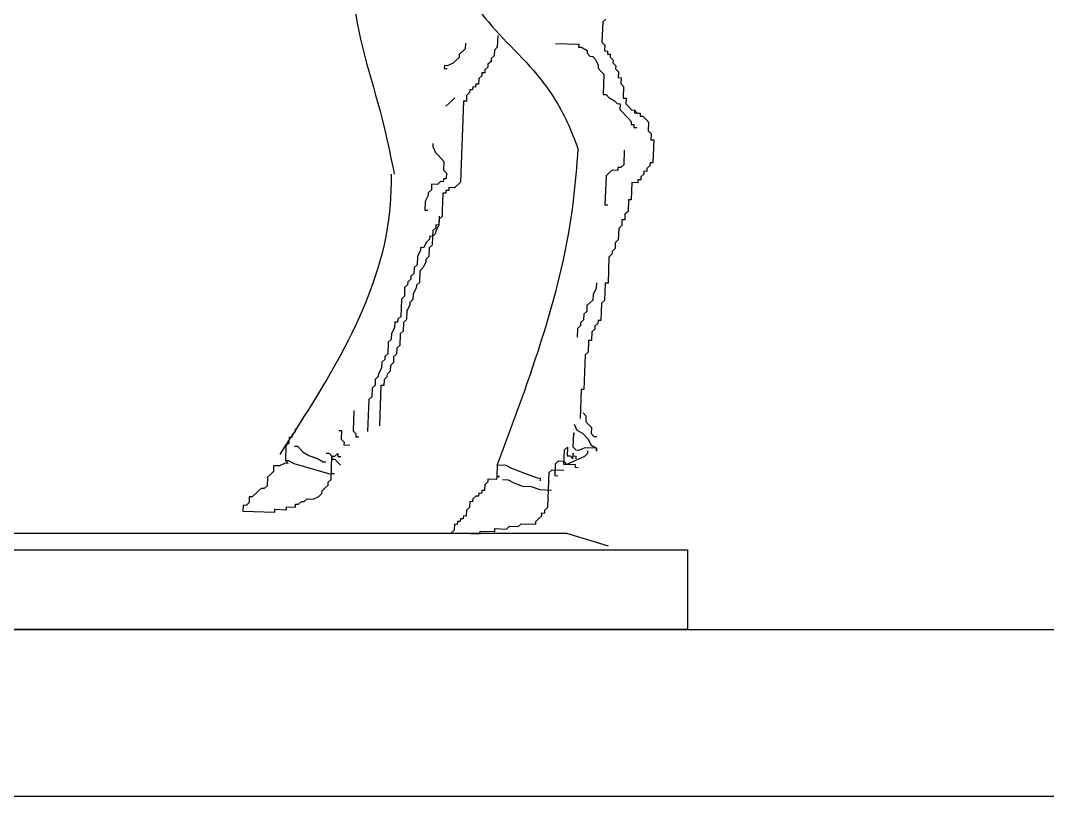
# Model space of a CAD drawing. Header units: millimetres. Extents: x 71641 to 191108, y -23091 to 29972.
# Drawn here: x 158778.3 to 158962.6, y -13301.3 to -13162 of the extents above; entities that cross this region are included whole.
import ezdxf

# ---------------------------------------------------------------- set-up
doc = ezdxf.new("R2010")
doc.units = ezdxf.units.MM

msp = doc.modelspace()

# ---------------------------------------------------------------- linework, layer by layer
at = {"color": 8}
for p, q in [((158882.76, -13162.21), (158882.63, -13165.85)), ((158883.3, -13161.71), (158882.76, -13162.21)), ((158858.14, -13166.03), (158858.1, -13167.07)), ((158863.92, -13164.67), (158863.84, -13166.75)), ((158874.29, -13166.08), (158878.45, -13166.23)), ((158882.63, -13165.85), (158883.14, -13166.39)), ((158858.1, -13167.07), (158857.02, -13168.08)), ((158863.31, -13167.26), (158863.27, -13168.3)), ((158863.84, -13166.75), (158863.31, -13167.26)), ((158878.45, -13166.23), (158878.43, -13166.75)), ((158878.43, -13166.75), (158878.96, -13166.77)), ((158878.96, -13166.77), (158879.98, -13167.32)), ((158879.98, -13167.32), (158879.96, -13167.84)), ((158879.96, -13167.84), (158880.46, -13168.38)), ((158883.14, -13166.39), (158883.1, -13167.43)), ((158883.1, -13167.43), (158883.62, -13167.45)), ((158883.62, -13167.45), (158883.6, -13167.97)), ((158883.6, -13167.97), (158884.12, -13167.99)), ((158855.93, -13169.6), (158854.87, -13170.08)), ((158856.47, -13169.1), (158855.93, -13169.6)), ((158857.01, -13168.6), (158856.47, -13169.1)), ((158857.02, -13168.08), (158857.01, -13168.6)), ((158862.17, -13169.82), (158862.15, -13170.34)), ((158862.71, -13169.32), (158862.17, -13169.82)), ((158862.73, -13168.8), (158862.71, -13169.32)), ((158863.27, -13168.3), (158862.73, -13168.8)), ((158880.46, -13168.38), (158880.98, -13168.4)), ((158880.98, -13168.4), (158881.48, -13168.94)), ((158881.48, -13168.94), (158881.97, -13170)), ((158884.12, -13167.99), (158884.1, -13168.51)), ((158884.1, -13168.51), (158884.61, -13169.05)), ((158884.61, -13169.05), (158884.59, -13169.57)), ((158884.59, -13169.57), (158885.09, -13170.11)), ((158854.35, -13170.06), (158854.33, -13170.59)), ((158854.33, -13170.59), (158854.85, -13170.6)), ((158854.87, -13170.08), (158854.35, -13170.06)), ((158861.08, -13171.34), (158861.06, -13171.86)), ((158861.6, -13171.36), (158861.08, -13171.34)), ((158861.62, -13170.84), (158861.6, -13171.36)), ((158862.15, -13170.34), (158861.62, -13170.84)), ((158881.97, -13170), (158881.95, -13170.52)), ((158881.95, -13170.52), (158882.45, -13171.05)), ((158882.45, -13171.05), (158882.95, -13171.59)), ((158882.95, -13171.59), (158882.83, -13175.23)), ((158885.09, -13170.11), (158885.07, -13170.63)), ((158885.07, -13170.63), (158885.57, -13171.16)), ((158885.57, -13171.16), (158885.54, -13172.2)), ((158859.96, -13173.39), (158859.95, -13173.91)), ((158860.48, -13173.41), (158859.96, -13173.39)), ((158860.52, -13172.37), (158860.48, -13173.41)), ((158861.06, -13171.86), (158860.52, -13172.37)), ((158885.54, -13172.2), (158886.06, -13172.22)), ((158886.06, -13172.22), (158886.02, -13173.26)), ((158886.02, -13173.26), (158886.52, -13173.8)), ((158858.87, -13174.91), (158858.33, -13175.41)), ((158858.89, -13174.39), (158858.87, -13174.91)), ((158859.41, -13174.41), (158858.89, -13174.39)), ((158859.42, -13173.89), (158859.41, -13174.41)), ((158859.95, -13173.91), (158859.42, -13173.89)), ((158882.83, -13175.23), (158883.35, -13175.25)), ((158883.35, -13175.25), (158883.85, -13175.79)), ((158886.52, -13173.8), (158886.45, -13175.88)), ((158855.15, -13176.86), (158854.61, -13177.36)), ((158855.69, -13176.36), (158855.15, -13176.86)), ((158856.23, -13175.86), (158855.69, -13176.36)), ((158857.77, -13176.43), (158857.26, -13191)), ((158858.29, -13176.45), (158857.77, -13176.43)), ((158858.33, -13175.41), (158858.29, -13176.45)), ((158883.85, -13175.79), (158884.87, -13176.35)), ((158884.87, -13176.35), (158885.37, -13176.88)), ((158885.37, -13176.88), (158885.89, -13176.9)), ((158885.89, -13176.9), (158885.86, -13177.94)), ((158886.45, -13175.88), (158886.97, -13175.9)), ((158886.97, -13175.9), (158886.93, -13176.94)), ((158886.93, -13176.94), (158887.44, -13177.48)), ((158885.86, -13177.94), (158886.36, -13178.48)), ((158886.36, -13178.48), (158886.86, -13179.02)), ((158886.86, -13179.02), (158887.36, -13179.56)), ((158887.44, -13177.48), (158887.94, -13178.02)), ((158887.94, -13178.02), (158888.46, -13178.03)), ((158888.46, -13178.03), (158888.44, -13178.55)), ((158888.44, -13178.55), (158889.48, -13178.59)), ((158888.46, -13178.03), (158888.96, -13178.57)), ((158888.96, -13178.57), (158889.48, -13178.59)), ((158889.48, -13178.59), (158889.46, -13179.11)), ((158887.36, -13179.56), (158887.87, -13180.1)), ((158887.87, -13180.1), (158887.85, -13180.62)), ((158887.85, -13180.62), (158888.37, -13180.64)), ((158888.37, -13180.64), (158888.35, -13181.16)), ((158889.46, -13179.11), (158889.98, -13179.13)), ((158889.98, -13179.13), (158890.49, -13179.67)), ((158890.49, -13179.67), (158890.99, -13180.21)), ((158890.99, -13180.21), (158890.93, -13181.77)), ((158888.35, -13181.16), (158888.87, -13181.17)), ((158890.93, -13181.77), (158891.44, -13182.31)), ((158891.44, -13182.31), (158891.4, -13183.35)), ((158852.29, -13184.05), (158852.27, -13184.57)), ((158852.27, -13184.57), (158852.76, -13185.63)), ((158891.4, -13183.35), (158891.92, -13183.36)), ((158891.92, -13183.36), (158891.77, -13187.52)), ((158852.76, -13185.63), (158853.26, -13186.17)), ((158853.26, -13186.17), (158853.76, -13186.71)), ((158886.64, -13185.26), (158886.55, -13187.86)), ((158853.76, -13186.71), (158854.26, -13187.25)), ((158854.26, -13187.25), (158854.21, -13188.81)), ((158886.55, -13187.86), (158886.01, -13188.36)), ((158891.23, -13188.03), (158890.7, -13188.53)), ((158891.25, -13187.51), (158891.23, -13188.03)), ((158891.77, -13187.52), (158891.25, -13187.51)), ((158854.21, -13188.81), (158854.71, -13189.34)), ((158854.71, -13189.34), (158854.68, -13190.38)), ((158883.35, -13189.83), (158883.17, -13195.03)), ((158883.89, -13189.33), (158883.35, -13189.83)), ((158884.43, -13188.83), (158883.89, -13189.33)), ((158885.47, -13188.86), (158884.43, -13188.83)), ((158885.49, -13188.34), (158885.47, -13188.86)), ((158886.01, -13188.36), (158885.49, -13188.34)), ((158889.6, -13190.05), (158889.58, -13190.57)), ((158890.14, -13189.55), (158889.6, -13190.05)), ((158890.16, -13189.03), (158890.14, -13189.55)), ((158890.68, -13189.05), (158890.16, -13189.03)), ((158890.7, -13188.53), (158890.68, -13189.05)), ((158852.04, -13191.33), (158852, -13192.37)), ((158853.08, -13191.37), (158852.04, -13191.33)), ((158853.62, -13190.87), (158853.08, -13191.37)), ((158854.14, -13190.89), (158853.62, -13190.87)), ((158854.16, -13190.37), (158854.14, -13190.89)), ((158854.68, -13190.38), (158854.16, -13190.37)), ((158857.26, -13191), (158856.18, -13192)), ((158888, -13191.04), (158887.89, -13194.16)), ((158889.04, -13191.07), (158888, -13191.04)), ((158889.06, -13190.55), (158889.04, -13191.07)), ((158889.58, -13190.57), (158889.06, -13190.55)), ((158851.44, -13193.39), (158850.89, -13194.42)), ((158851.46, -13192.87), (158851.44, -13193.39)), ((158852, -13192.37), (158851.46, -13192.87)), ((158854.06, -13192.97), (158853.95, -13196.09)), ((158854.58, -13192.98), (158854.06, -13192.97)), ((158854.6, -13192.46), (158854.58, -13192.98)), ((158855.12, -13192.48), (158854.6, -13192.46)), ((158855.14, -13191.96), (158855.12, -13192.48)), ((158856.18, -13192), (158855.14, -13191.96)), ((158850.89, -13194.42), (158850.83, -13195.98)), ((158883.17, -13195.03), (158883.69, -13195.05)), ((158887.37, -13194.14), (158887.3, -13196.22)), ((158887.89, -13194.16), (158887.37, -13194.14)), ((158850.83, -13195.98), (158851.35, -13196)), ((158853.4, -13197.11), (158853.34, -13198.67)), ((158853.92, -13197.13), (158853.38, -13197.63)), ((158853.95, -13196.09), (158853.92, -13197.13)), ((158886.76, -13196.72), (158886.72, -13197.76)), ((158887.3, -13196.22), (158886.76, -13196.72)), ((158852.8, -13199.17), (158852.26, -13199.67)), ((158853.34, -13198.67), (158852.78, -13199.69)), ((158852.82, -13198.65), (158852.8, -13199.17)), ((158853.34, -13198.67), (158852.82, -13198.65)), ((158853.38, -13197.63), (158853.34, -13198.67)), ((158885.63, -13199.28), (158885.55, -13201.36)), ((158886.17, -13198.78), (158885.63, -13199.28)), ((158886.2, -13197.74), (158886.17, -13198.78)), ((158886.72, -13197.76), (158886.2, -13197.74)), ((158851.71, -13200.69), (158851.69, -13201.21)), ((158852.23, -13200.71), (158851.71, -13200.69)), ((158852.23, -13200.71), (158852.17, -13202.27)), ((158852.26, -13199.67), (158852.23, -13200.71)), ((158852.77, -13200.21), (158852.23, -13200.71)), ((158852.78, -13199.69), (158852.77, -13200.21)), ((158850.07, -13202.72), (158850.05, -13203.24)), ((158850.59, -13202.74), (158850.07, -13202.72)), ((158851.15, -13201.72), (158850.59, -13202.74)), ((158851.69, -13201.21), (158851.15, -13201.72)), ((158851.63, -13202.77), (158851.58, -13204.33)), ((158852.17, -13202.27), (158851.63, -13202.77)), ((158884.98, -13202.91), (158884.44, -13203.41)), ((158885.01, -13201.87), (158884.98, -13202.91)), ((158885.55, -13201.36), (158885.01, -13201.87)), ((158849.5, -13204.26), (158849.44, -13205.82)), ((158850.05, -13203.24), (158849.5, -13204.26)), ((158851.04, -13204.84), (158851.02, -13205.36)), ((158851.58, -13204.33), (158851.04, -13204.84)), ((158883.88, -13204.43), (158883.72, -13209.11)), ((158884.42, -13203.93), (158883.88, -13204.43)), ((158884.44, -13203.41), (158884.42, -13203.93)), ((158848.9, -13206.32), (158848.87, -13207.36)), ((158849.44, -13205.82), (158848.9, -13206.32)), ((158850.47, -13206.38), (158849.93, -13206.88)), ((158851.02, -13205.36), (158850.47, -13206.38)), ((158848.31, -13208.39), (158847.77, -13208.89)), ((158848.33, -13207.86), (158848.31, -13208.39)), ((158848.87, -13207.36), (158848.33, -13207.86)), ((158849.93, -13206.88), (158849.85, -13208.96)), ((158847.21, -13209.91), (158847.16, -13211.47)), ((158847.75, -13209.41), (158847.21, -13209.91)), ((158847.77, -13208.89), (158847.75, -13209.41)), ((158849.3, -13209.98), (158848.74, -13211)), ((158849.31, -13209.46), (158849.3, -13209.98)), ((158849.85, -13208.96), (158849.31, -13209.46)), ((158881.6, -13210.08), (158881.04, -13211.1)), ((158881.64, -13209.04), (158881.6, -13210.08)), ((158883.2, -13209.09), (158883.09, -13212.21)), ((158883.72, -13209.11), (158883.2, -13209.09)), ((158846.62, -13211.97), (158846.51, -13215.09)), ((158847.16, -13211.47), (158846.62, -13211.97)), ((158848.7, -13212.04), (158848.16, -13212.55)), ((158848.74, -13211), (158848.7, -13212.04)), ((158881.01, -13212.14), (158880.47, -13212.64)), ((158881.04, -13211.1), (158881.01, -13212.14)), ((158883.09, -13212.21), (158882.55, -13212.71)), ((158848.15, -13213.07), (158847.59, -13214.09)), ((158848.16, -13212.55), (158848.15, -13213.07)), ((158879.93, -13213.14), (158879.89, -13214.18)), ((158880.47, -13212.64), (158879.93, -13213.14)), ((158882.55, -13212.71), (158882.44, -13215.83)), ((158845.97, -13215.59), (158845.95, -13216.11)), ((158846.51, -13215.09), (158845.97, -13215.59)), ((158847.53, -13215.65), (158846.99, -13216.15)), ((158847.59, -13214.09), (158847.53, -13215.65)), ((158879.32, -13215.72), (158878.78, -13216.23)), ((158879.35, -13214.68), (158879.32, -13215.72)), ((158879.89, -13214.18), (158879.35, -13214.68)), ((158881.92, -13215.82), (158881.9, -13216.34)), ((158882.44, -13215.83), (158881.92, -13215.82)), ((158845.4, -13217.13), (158844.84, -13218.16)), ((158845.43, -13216.09), (158845.4, -13217.13)), ((158845.95, -13216.11), (158845.43, -13216.09)), ((158846.94, -13217.71), (158846.4, -13218.21)), ((158846.99, -13216.15), (158846.94, -13217.71)), ((158878.22, -13217.25), (158878.17, -13218.81)), ((158878.76, -13216.75), (158878.22, -13217.25)), ((158878.78, -13216.23), (158878.76, -13216.75)), ((158881.34, -13217.36), (158880.8, -13217.86)), ((158881.36, -13216.84), (158881.34, -13217.36)), ((158881.9, -13216.34), (158881.36, -13216.84)), ((158844.8, -13219.2), (158844.26, -13219.7)), ((158844.84, -13218.16), (158844.8, -13219.2)), ((158846.4, -13218.21), (158846.33, -13220.29)), ((158880.23, -13219.4), (158880.16, -13221.48)), ((158880.75, -13219.42), (158880.23, -13219.4)), ((158880.8, -13217.86), (158880.75, -13219.42)), ((158844.26, -13219.7), (158844.19, -13221.78)), ((158845.79, -13220.79), (158845.75, -13221.83)), ((158846.33, -13220.29), (158845.79, -13220.79)), ((158843.63, -13222.8), (158843.1, -13223.3)), ((158843.65, -13222.28), (158843.63, -13222.8)), ((158844.19, -13221.78), (158843.65, -13222.28)), ((158845.21, -13222.34), (158845.18, -13223.38)), ((158845.75, -13221.83), (158845.21, -13222.34)), ((158879.62, -13221.98), (158879.4, -13228.22)), ((158880.16, -13221.48), (158879.62, -13221.98)), ((158843.06, -13224.34), (158842.5, -13225.36)), ((158843.1, -13223.3), (158843.06, -13224.34)), ((158844.6, -13224.92), (158844.06, -13225.42)), ((158844.64, -13223.88), (158844.6, -13224.92)), ((158845.18, -13223.38), (158844.64, -13223.88)), ((158841.94, -13226.39), (158841.91, -13227.43)), ((158842.48, -13225.88), (158841.94, -13226.39)), ((158842.5, -13225.36), (158842.48, -13225.88)), ((158843.51, -13226.44), (158843.47, -13227.48)), ((158844.04, -13225.94), (158843.51, -13226.44)), ((158844.06, -13225.42), (158844.04, -13225.94)), ((158841.37, -13227.93), (158841.31, -13229.49)), ((158841.91, -13227.43), (158841.37, -13227.93)), ((158842.95, -13227.46), (158842.69, -13234.74)), ((158843.47, -13227.48), (158842.95, -13227.46)), ((158878.88, -13228.21), (158878.69, -13233.41)), ((158879.4, -13228.22), (158878.88, -13228.21)), ((158840.78, -13229.99), (158840.57, -13235.71)), ((158841.31, -13229.49), (158840.78, -13229.99)), ((158838.1, -13231.98), (158837.97, -13235.62)), ((158879.25, -13232.39), (158879.75, -13232.92)), ((158879.75, -13232.92), (158879.72, -13233.96)), ((158879.72, -13233.96), (158880.22, -13234.5)), ((158827.55, -13235.77), (158827.01, -13236.27)), ((158827.56, -13235.25), (158827.55, -13235.77)), ((158835.37, -13235.53), (158835.89, -13235.55)), ((158835.89, -13235.55), (158835.84, -13237.11)), ((158837.97, -13235.62), (158838.47, -13236.16)), ((158838.47, -13236.16), (158838.46, -13236.68)), ((158877.47, -13238.57), (158877.56, -13235.97)), ((158877.56, -13235.97), (158877.54, -13236.49)), ((158877.62, -13234.41), (158878.1, -13235.47)), ((158878.1, -13235.47), (158879.12, -13236.03)), ((158879.12, -13236.03), (158880.13, -13237.1)), ((158880.22, -13234.5), (158880.72, -13235.04)), ((158880.72, -13235.04), (158880.68, -13236.08)), ((158880.68, -13236.08), (158881.19, -13236.62)), ((158826.43, -13237.82), (158825.89, -13238.32)), ((158826.47, -13236.78), (158826.43, -13237.82)), ((158826.99, -13236.79), (158826.47, -13236.78)), ((158827.01, -13236.27), (158826.99, -13236.79)), ((158835.84, -13237.11), (158836.34, -13237.64)), ((158836.34, -13237.64), (158836.32, -13238.16)), ((158838.46, -13236.68), (158838.98, -13236.7)), ((158880.13, -13237.1), (158880.61, -13238.16)), ((158881.19, -13236.62), (158881.71, -13236.64)), ((158825.89, -13238.32), (158825.8, -13240.92)), ((158827.45, -13238.37), (158827.97, -13238.39)), ((158827.97, -13238.39), (158828.98, -13239.47)), ((158828.98, -13239.47), (158830, -13240.02)), ((158833.14, -13239.61), (158833.66, -13239.63)), ((158833.66, -13239.63), (158834.16, -13240.17)), ((158834.68, -13240.19), (158835.22, -13239.69)), ((158835.22, -13239.69), (158835.21, -13240.21)), ((158836.32, -13238.16), (158837.36, -13238.2)), ((158875.8, -13241.64), (158875.89, -13239.04)), ((158875.89, -13239.04), (158876.43, -13238.53)), ((158876.43, -13238.53), (158876.37, -13240.09)), ((158877.4, -13240.65), (158877.43, -13239.61)), ((158877.43, -13239.61), (158877.42, -13240.13)), ((158877.97, -13239.11), (158877.47, -13238.57)), ((158878.49, -13239.13), (158877.97, -13239.11)), ((158879.55, -13238.64), (158878.49, -13239.13)), ((158880.04, -13239.7), (158879.5, -13240.2)), ((158881.63, -13238.72), (158879.55, -13238.64)), ((158880.05, -13239.18), (158880.04, -13239.7)), ((158880.61, -13238.16), (158881.63, -13238.72)), ((158881.63, -13238.72), (158881.62, -13239.24)), ((158881.62, -13239.24), (158881.63, -13238.72)), ((158825.78, -13241.44), (158824.72, -13241.92)), ((158826.3, -13241.46), (158825.78, -13241.44)), ((158825.8, -13240.92), (158826.3, -13241.46)), ((158825.8, -13240.92), (158826.32, -13240.94)), ((158826.32, -13240.94), (158827.34, -13241.49)), ((158827.34, -13241.49), (158829.41, -13242.09)), ((158830, -13240.02), (158831.54, -13240.6)), ((158831.54, -13240.6), (158832.57, -13241.16)), ((158832.57, -13241.16), (158833.09, -13241.17)), ((158834.02, -13244.33), (158834.16, -13240.17)), ((158834.16, -13240.17), (158834.15, -13240.69)), ((158834.15, -13240.69), (158834.67, -13240.71)), ((158834.16, -13240.17), (158834.68, -13240.19)), ((158834.67, -13240.71), (158835.17, -13241.25)), ((158835.17, -13241.25), (158835.67, -13241.79)), ((158835.21, -13240.21), (158835.73, -13240.23)), ((158874.24, -13241.58), (158874.16, -13243.66)), ((158874.78, -13241.08), (158874.24, -13241.58)), ((158875.82, -13241.12), (158874.78, -13241.08)), ((158876.32, -13241.65), (158875.8, -13241.64)), ((158876.32, -13241.65), (158875.82, -13241.12)), ((158879.5, -13240.2), (158876.32, -13241.65)), ((158877.88, -13241.71), (158876.32, -13241.65)), ((158876.37, -13240.09), (158876.89, -13240.11)), ((158876.89, -13240.11), (158877.4, -13240.65)), ((158877.42, -13240.13), (158877.94, -13240.15)), ((158877.86, -13242.23), (158877.88, -13241.71)), ((158877.94, -13240.15), (158877.92, -13240.67)), ((158823.11, -13243.43), (158822.57, -13243.93)), ((158823.65, -13242.93), (158823.11, -13243.43)), ((158823.68, -13241.89), (158823.65, -13242.93)), ((158824.72, -13241.92), (158823.68, -13241.89)), ((158829.41, -13242.09), (158833.53, -13243.27)), ((158833.53, -13243.27), (158834.58, -13243.31)), ((158834.58, -13243.31), (158834.05, -13243.29)), ((158863.81, -13241.74), (158863.74, -13243.82)), ((158863.81, -13241.74), (158865.37, -13241.79)), ((158865.37, -13241.79), (158866.39, -13242.35)), ((158866.39, -13242.35), (158869.48, -13243.5)), ((158869.48, -13243.5), (158871.02, -13244.07)), ((158872.92, -13249.35), (158873.14, -13243.11)), ((158873.14, -13243.11), (158873.68, -13242.6)), ((158873.68, -13242.6), (158875.76, -13242.68)), ((158878.38, -13242.25), (158877.86, -13242.23)), ((158822.57, -13243.93), (158822.51, -13245.49)), ((158832.92, -13245.86), (158833.46, -13245.35)), ((158833.46, -13245.35), (158833.48, -13244.83)), ((158833.48, -13244.83), (158834.02, -13244.33)), ((158861.6, -13245.3), (158861.56, -13246.34)), ((158862.14, -13244.8), (158861.6, -13245.3)), ((158862.16, -13244.28), (158862.14, -13244.8)), ((158863.72, -13244.34), (158862.16, -13244.28)), ((158863.74, -13243.82), (158863.72, -13244.34)), ((158863.74, -13243.82), (158864.26, -13243.83)), ((158864.26, -13243.83), (158863.74, -13243.82)), ((158864.76, -13244.37), (158865.8, -13244.41)), ((158865.8, -13244.41), (158866.82, -13244.97)), ((158866.82, -13244.97), (158868.37, -13245.54)), ((158871.02, -13244.07), (158871.54, -13244.09)), ((158871.54, -13244.09), (158871.53, -13244.61)), ((158874.16, -13243.66), (158874.68, -13243.68)), ((158820.92, -13246.47), (158819.84, -13247.48)), ((158821.45, -13245.97), (158820.92, -13246.47)), ((158821.97, -13245.99), (158821.45, -13245.97)), ((158822.51, -13245.49), (158821.97, -13245.99)), ((158831.83, -13247.38), (158832.37, -13246.88)), ((158832.37, -13246.88), (158832.38, -13246.36)), ((158832.38, -13246.36), (158832.92, -13245.86)), ((158860.51, -13246.83), (158860.49, -13247.35)), ((158861.03, -13246.84), (158860.51, -13246.83)), ((158861.04, -13246.32), (158861.03, -13246.84)), ((158861.56, -13246.34), (158861.04, -13246.32)), ((158868.37, -13245.54), (158869.93, -13245.6)), ((158869.93, -13245.6), (158871.47, -13246.17)), ((158871.47, -13246.17), (158873.55, -13246.24)), ((158818.22, -13248.98), (158818.19, -13250.02)), ((158818.74, -13249), (158818.22, -13248.98)), ((158819.28, -13248.5), (158818.74, -13249)), ((158819.32, -13247.46), (158819.28, -13248.5)), ((158819.84, -13247.48), (158819.32, -13247.46)), ((158827.59, -13249.31), (158827.61, -13248.79)), ((158827.61, -13248.79), (158828.13, -13248.81)), ((158828.13, -13248.81), (158828.67, -13248.31)), ((158828.67, -13248.31), (158829.19, -13248.33)), ((158829.19, -13248.33), (158829.73, -13247.83)), ((158829.73, -13247.83), (158830.77, -13247.86)), ((158830.77, -13247.86), (158831.83, -13247.38)), ((158858.89, -13248.33), (158858.85, -13249.37)), ((158859.41, -13248.35), (158858.89, -13248.33)), ((158859.43, -13247.83), (158859.41, -13248.35)), ((158859.97, -13247.33), (158859.43, -13247.83)), ((158860.49, -13247.35), (158859.97, -13247.33)), ((158818.19, -13250.02), (158823.91, -13250.22)), ((158823.91, -13250.22), (158823.93, -13249.7)), ((158823.93, -13249.7), (158826.01, -13249.78)), ((158826.01, -13249.78), (158826.03, -13249.26)), ((158826.03, -13249.26), (158827.59, -13249.31)), ((158857.76, -13250.89), (158857.74, -13251.42)), ((158858.28, -13250.91), (158857.76, -13250.89)), ((158858.31, -13249.87), (158858.28, -13250.91)), ((158858.85, -13249.37), (158858.31, -13249.87)), ((158871.29, -13251.37), (158871.83, -13250.87)), ((158871.83, -13250.87), (158871.84, -13250.35)), ((158871.84, -13250.35), (158872.37, -13250.37)), ((158872.37, -13250.37), (158872.38, -13249.85)), ((158872.38, -13249.85), (158872.92, -13249.35)), ((158856.14, -13252.4), (158856.1, -13253.44)), ((158856.66, -13252.42), (158856.14, -13252.4)), ((158856.68, -13251.9), (158856.66, -13252.42)), ((158857.2, -13251.92), (158856.68, -13251.9)), ((158857.22, -13251.4), (158857.2, -13251.92)), ((158857.74, -13251.42), (158857.22, -13251.4)), ((158865.49, -13253.25), (158866.03, -13252.75)), ((158866.03, -13252.75), (158867.59, -13252.8)), ((158867.59, -13252.8), (158868.13, -13252.3)), ((158868.13, -13252.3), (158870.73, -13252.39)), ((158870.73, -13252.39), (158870.75, -13251.87)), ((158870.75, -13251.87), (158871.29, -13251.37)), ((158728.41, -13254.01), (158876.24, -13254.01)), ((158856.1, -13253.44), (158855.57, -13253.94)), ((158855.57, -13253.94), (158860.77, -13254.13)), ((158860.77, -13254.13), (158860.79, -13253.61)), ((158860.79, -13253.61), (158863.39, -13253.7)), ((158863.39, -13253.7), (158863.41, -13253.18)), ((158863.41, -13253.18), (158865.49, -13253.25)), ((158876.24, -13254.01), (158883.74, -13256.26))]:
    msp.add_line(p, q, dxfattribs=at)
at = {"color": 3}
for p, q in [((158400.2, -13271.26), (159205.2, -13271.26)), ((159205.2, -13301.26), (158400.2, -13301.26))]:
    msp.add_line(p, q, dxfattribs=at)
at = {"color": 8}
msp.add_lwpolyline([(158707.4, -13257.01), (158898, -13257.01), (158898, -13271.26), (158707.4, -13271.26)], close=True, dxfattribs=at)
at = {"color": 8, "end_tangent": (-0.035173, -0.999381)}
msp.add_spline([(158854.91, -13139.36), (158856.08, -13150.34), (158860.44, -13159.87), (158870.97, -13171.69), (158876.4, -13180.21), (158878.31, -13184.97)], degree=3, dxfattribs=at)
at = {"color": 8}
for points in [[(158837.87, -13149.7), (158838.1, -13158.04), (158843.54, -13181.14), (158845.33, -13189.53)], [(158878.31, -13184.97), (158877.46, -13194.31), (158863.81, -13241.74)], [(158844.81, -13189.52), (158844.62, -13194.72), (158824.8, -13239.84)]]:
    msp.add_spline(points, degree=3, dxfattribs=at)

doc.saveas('drawing.dxf')
